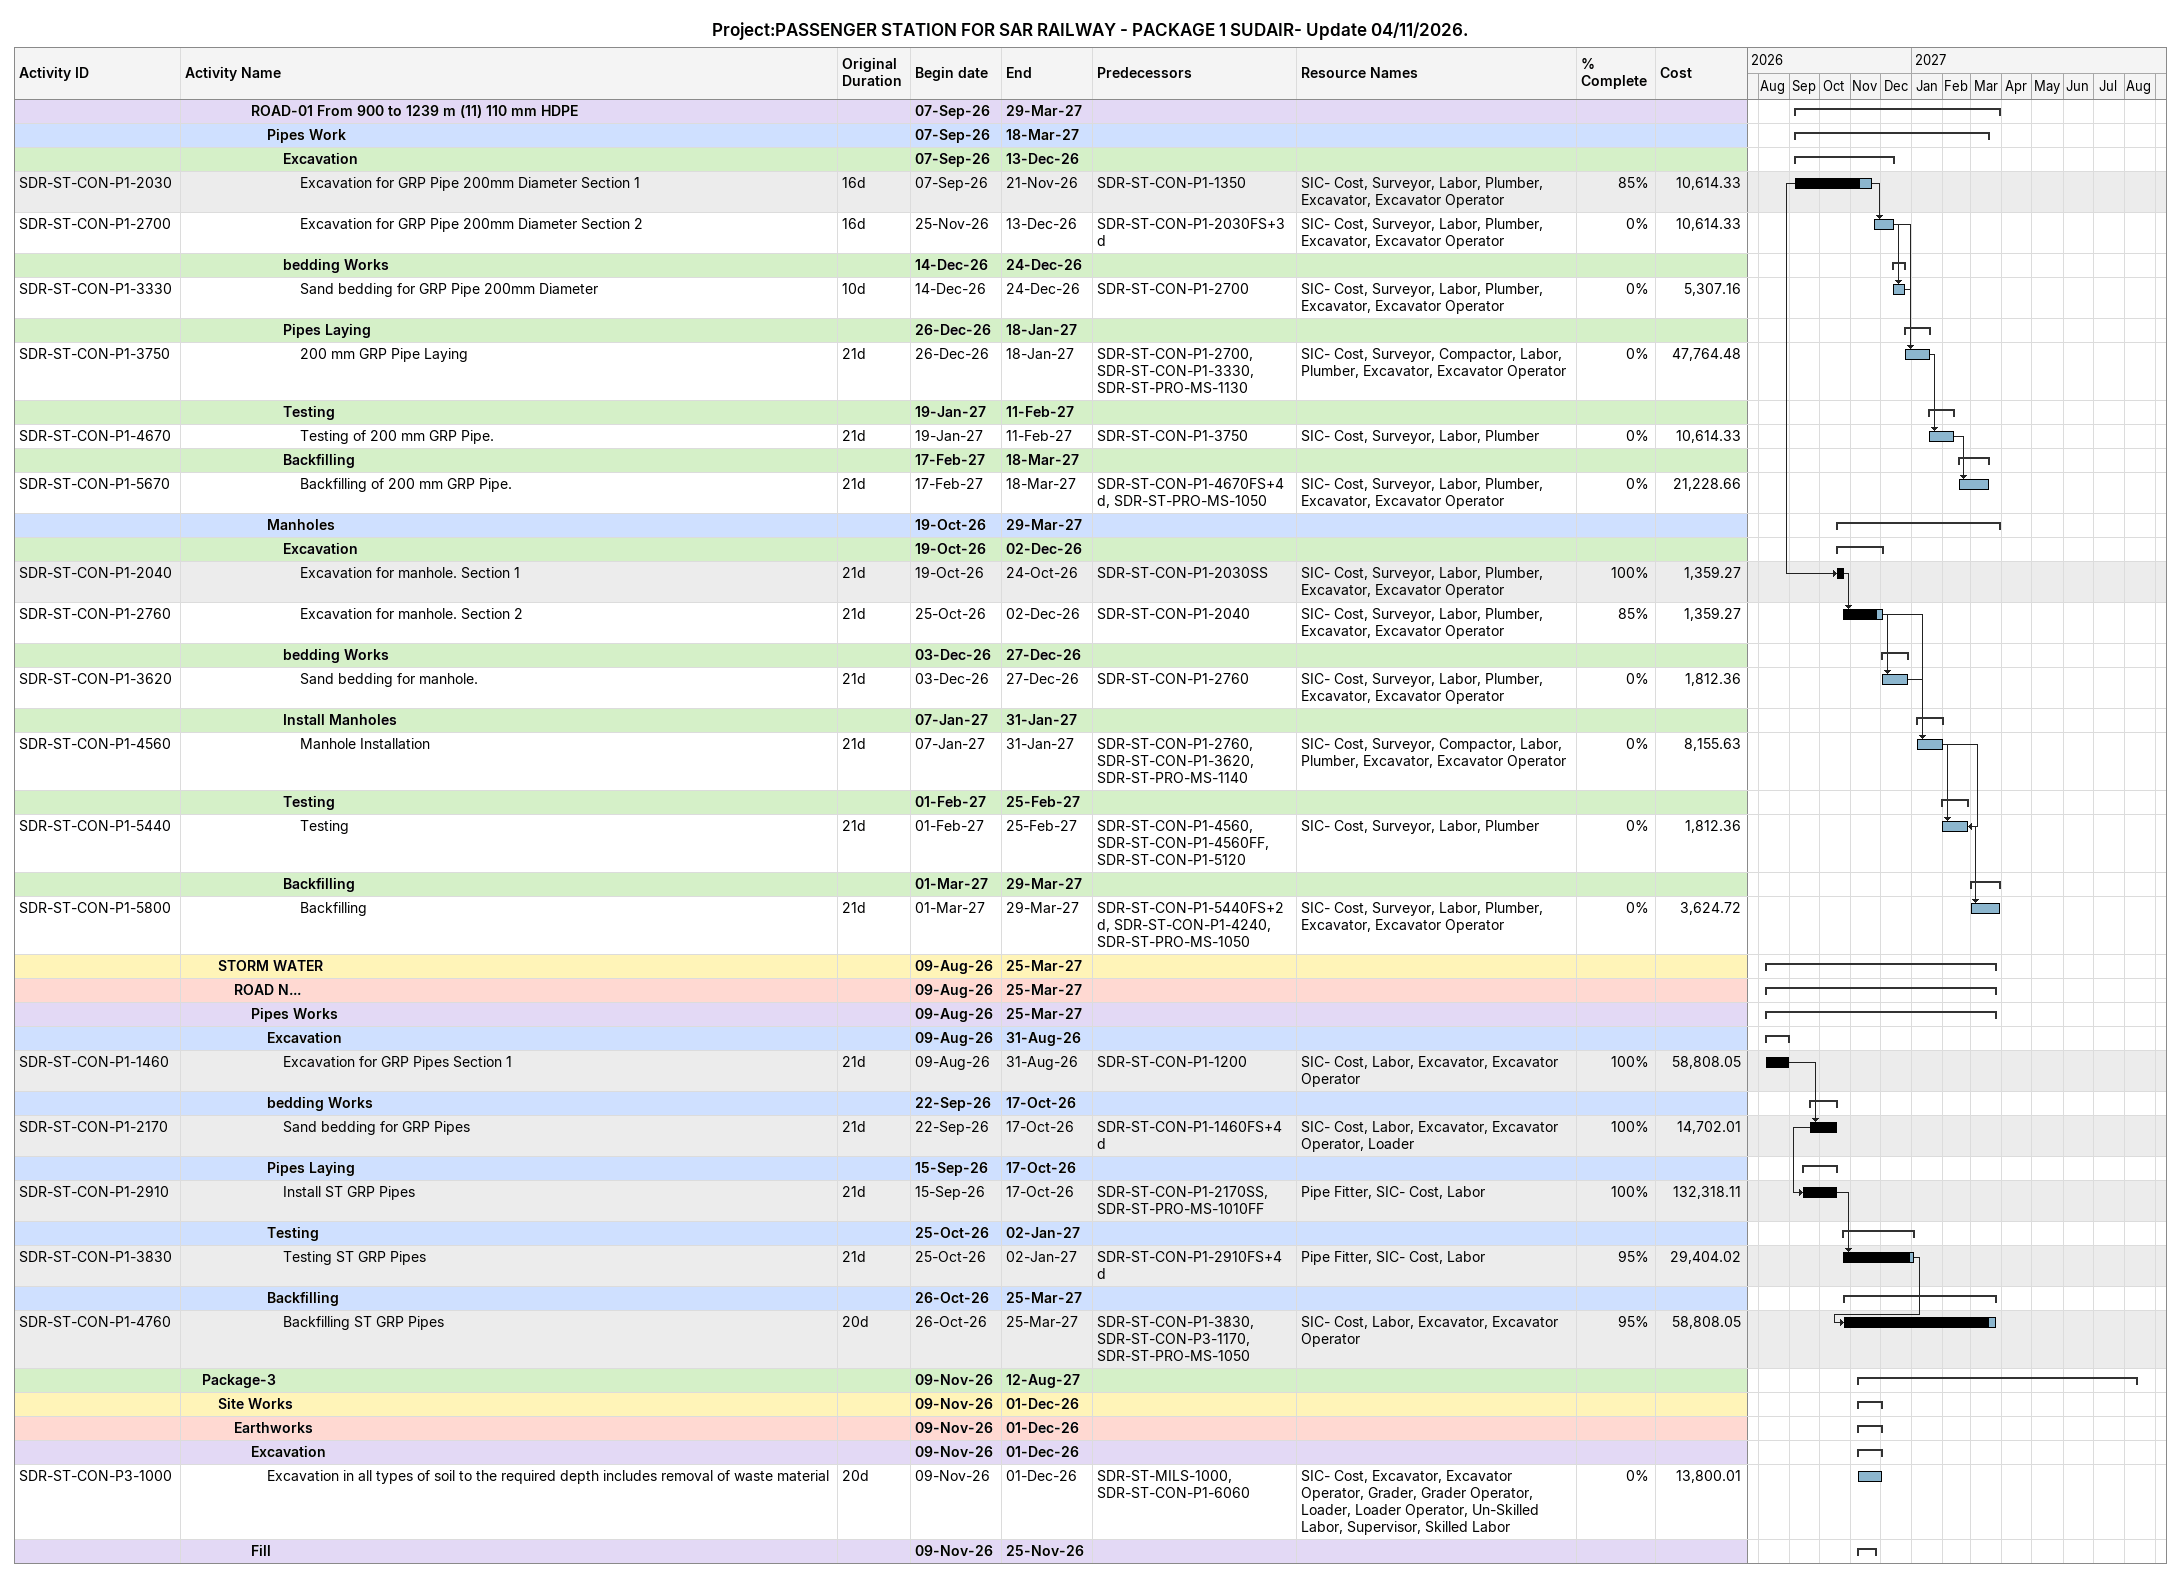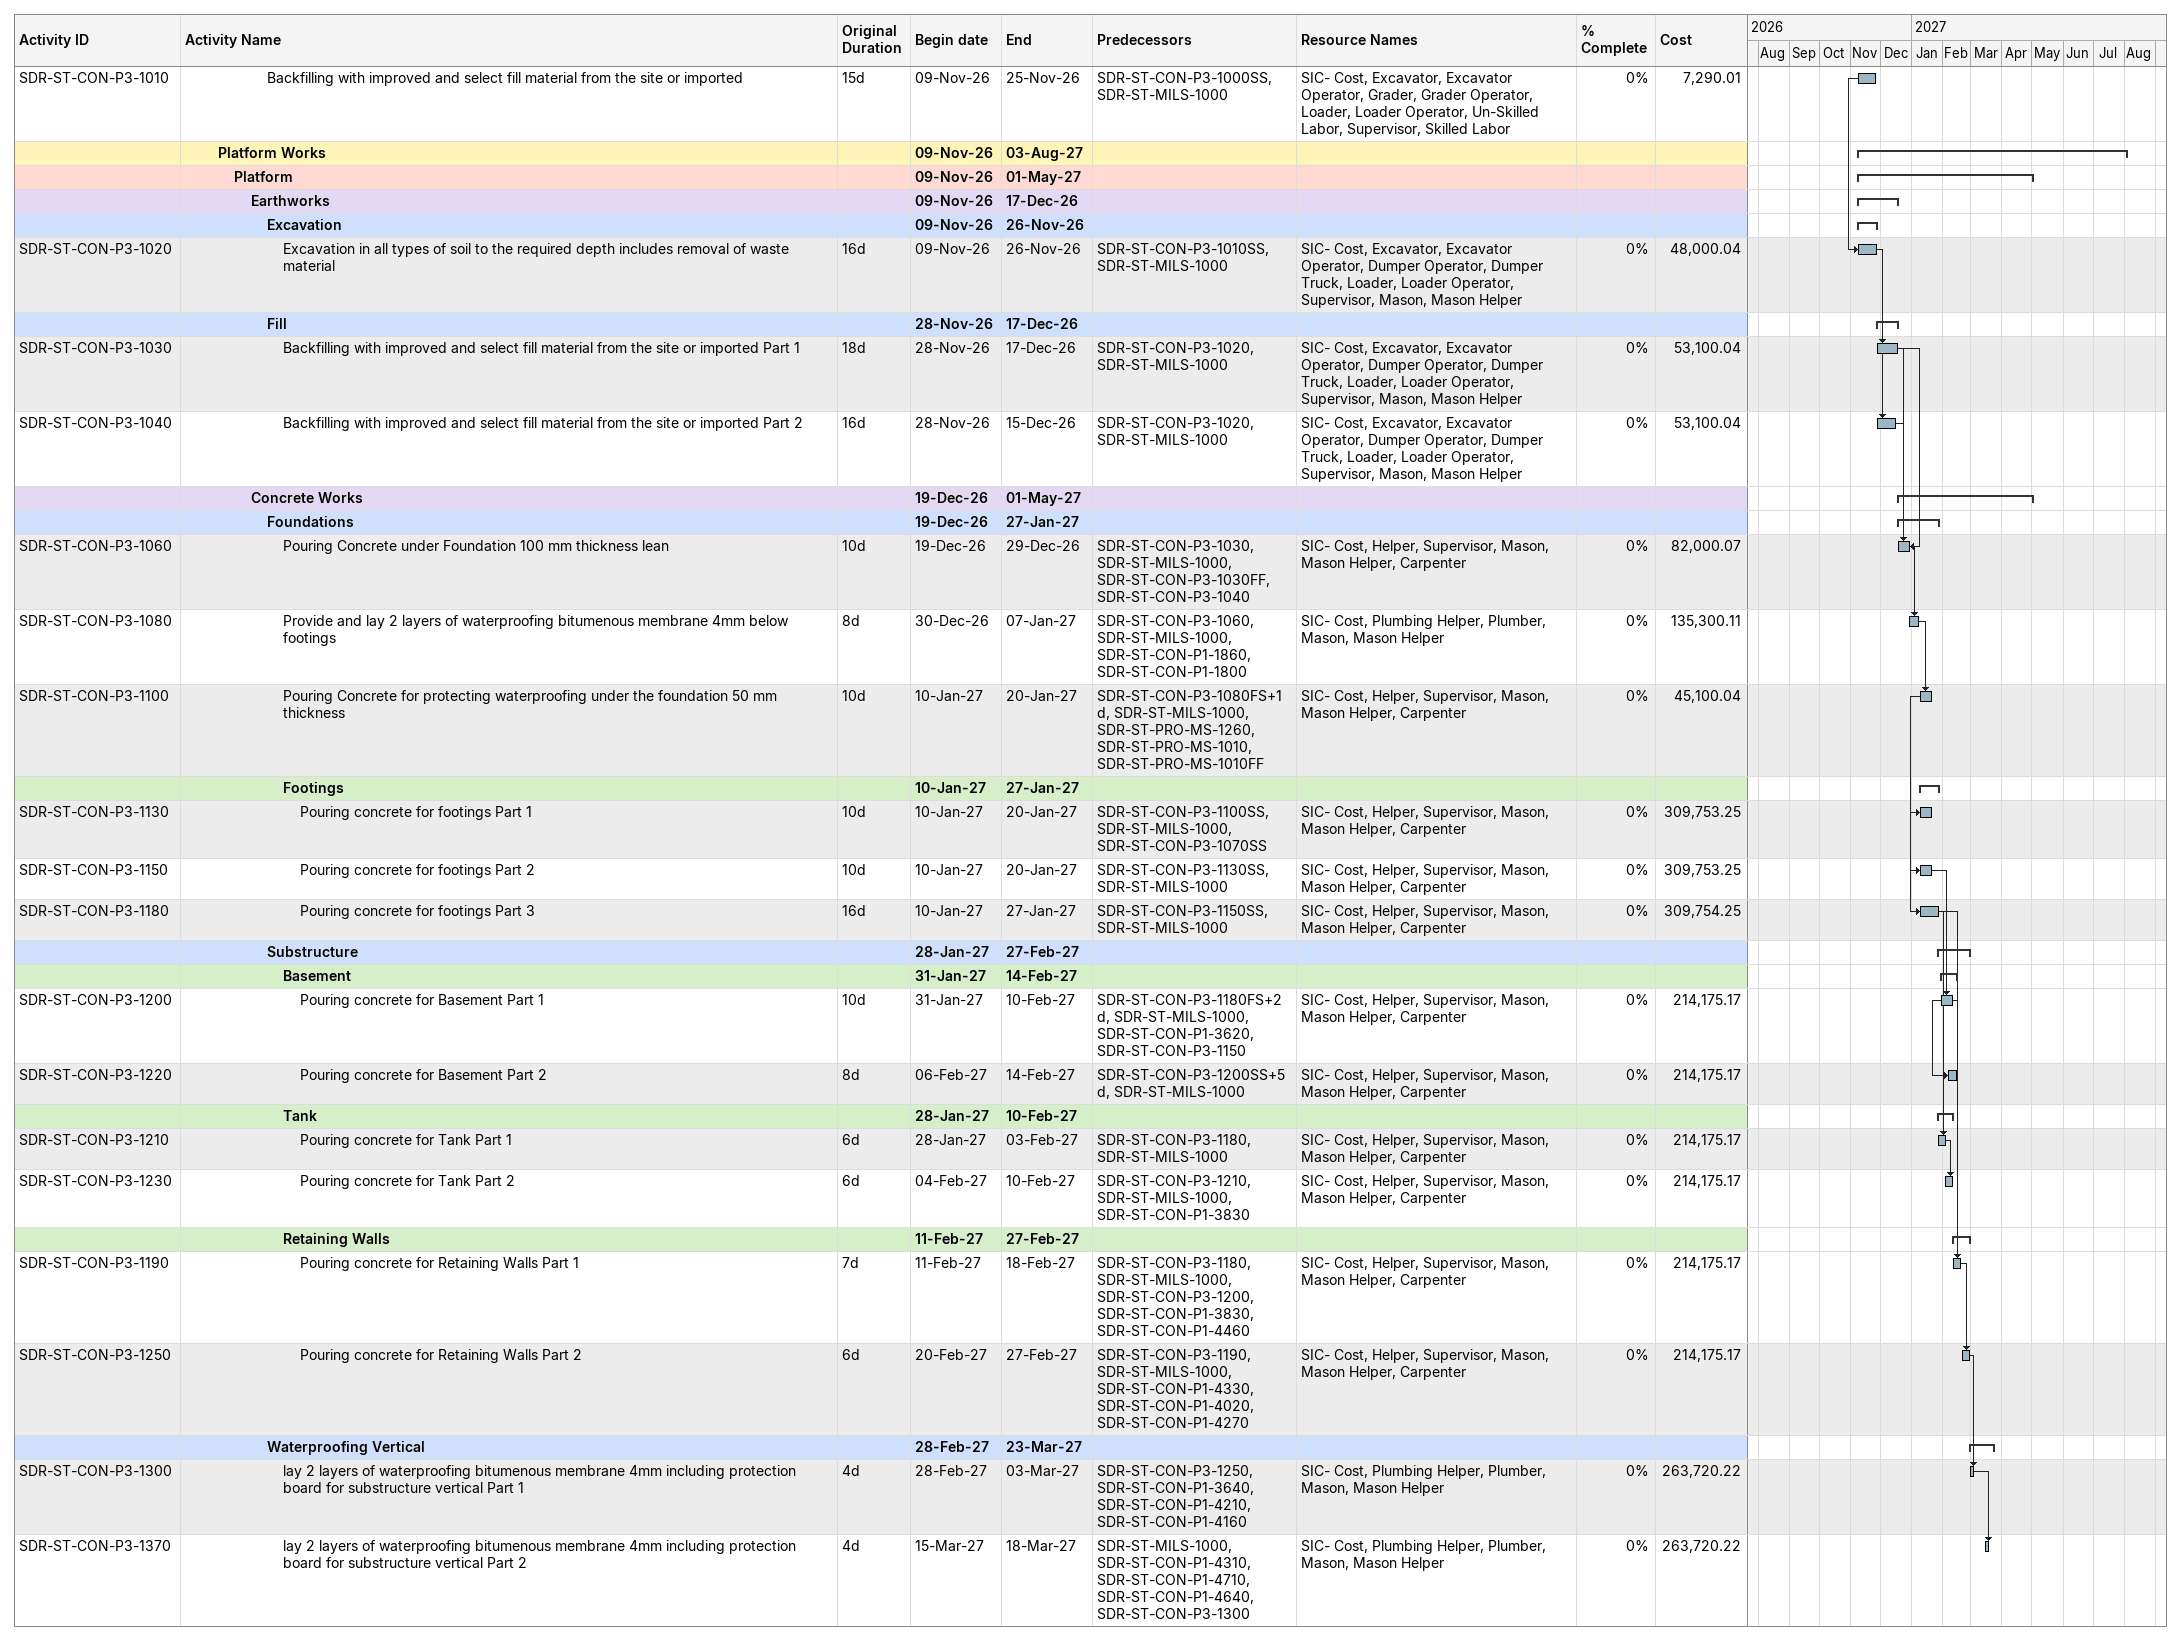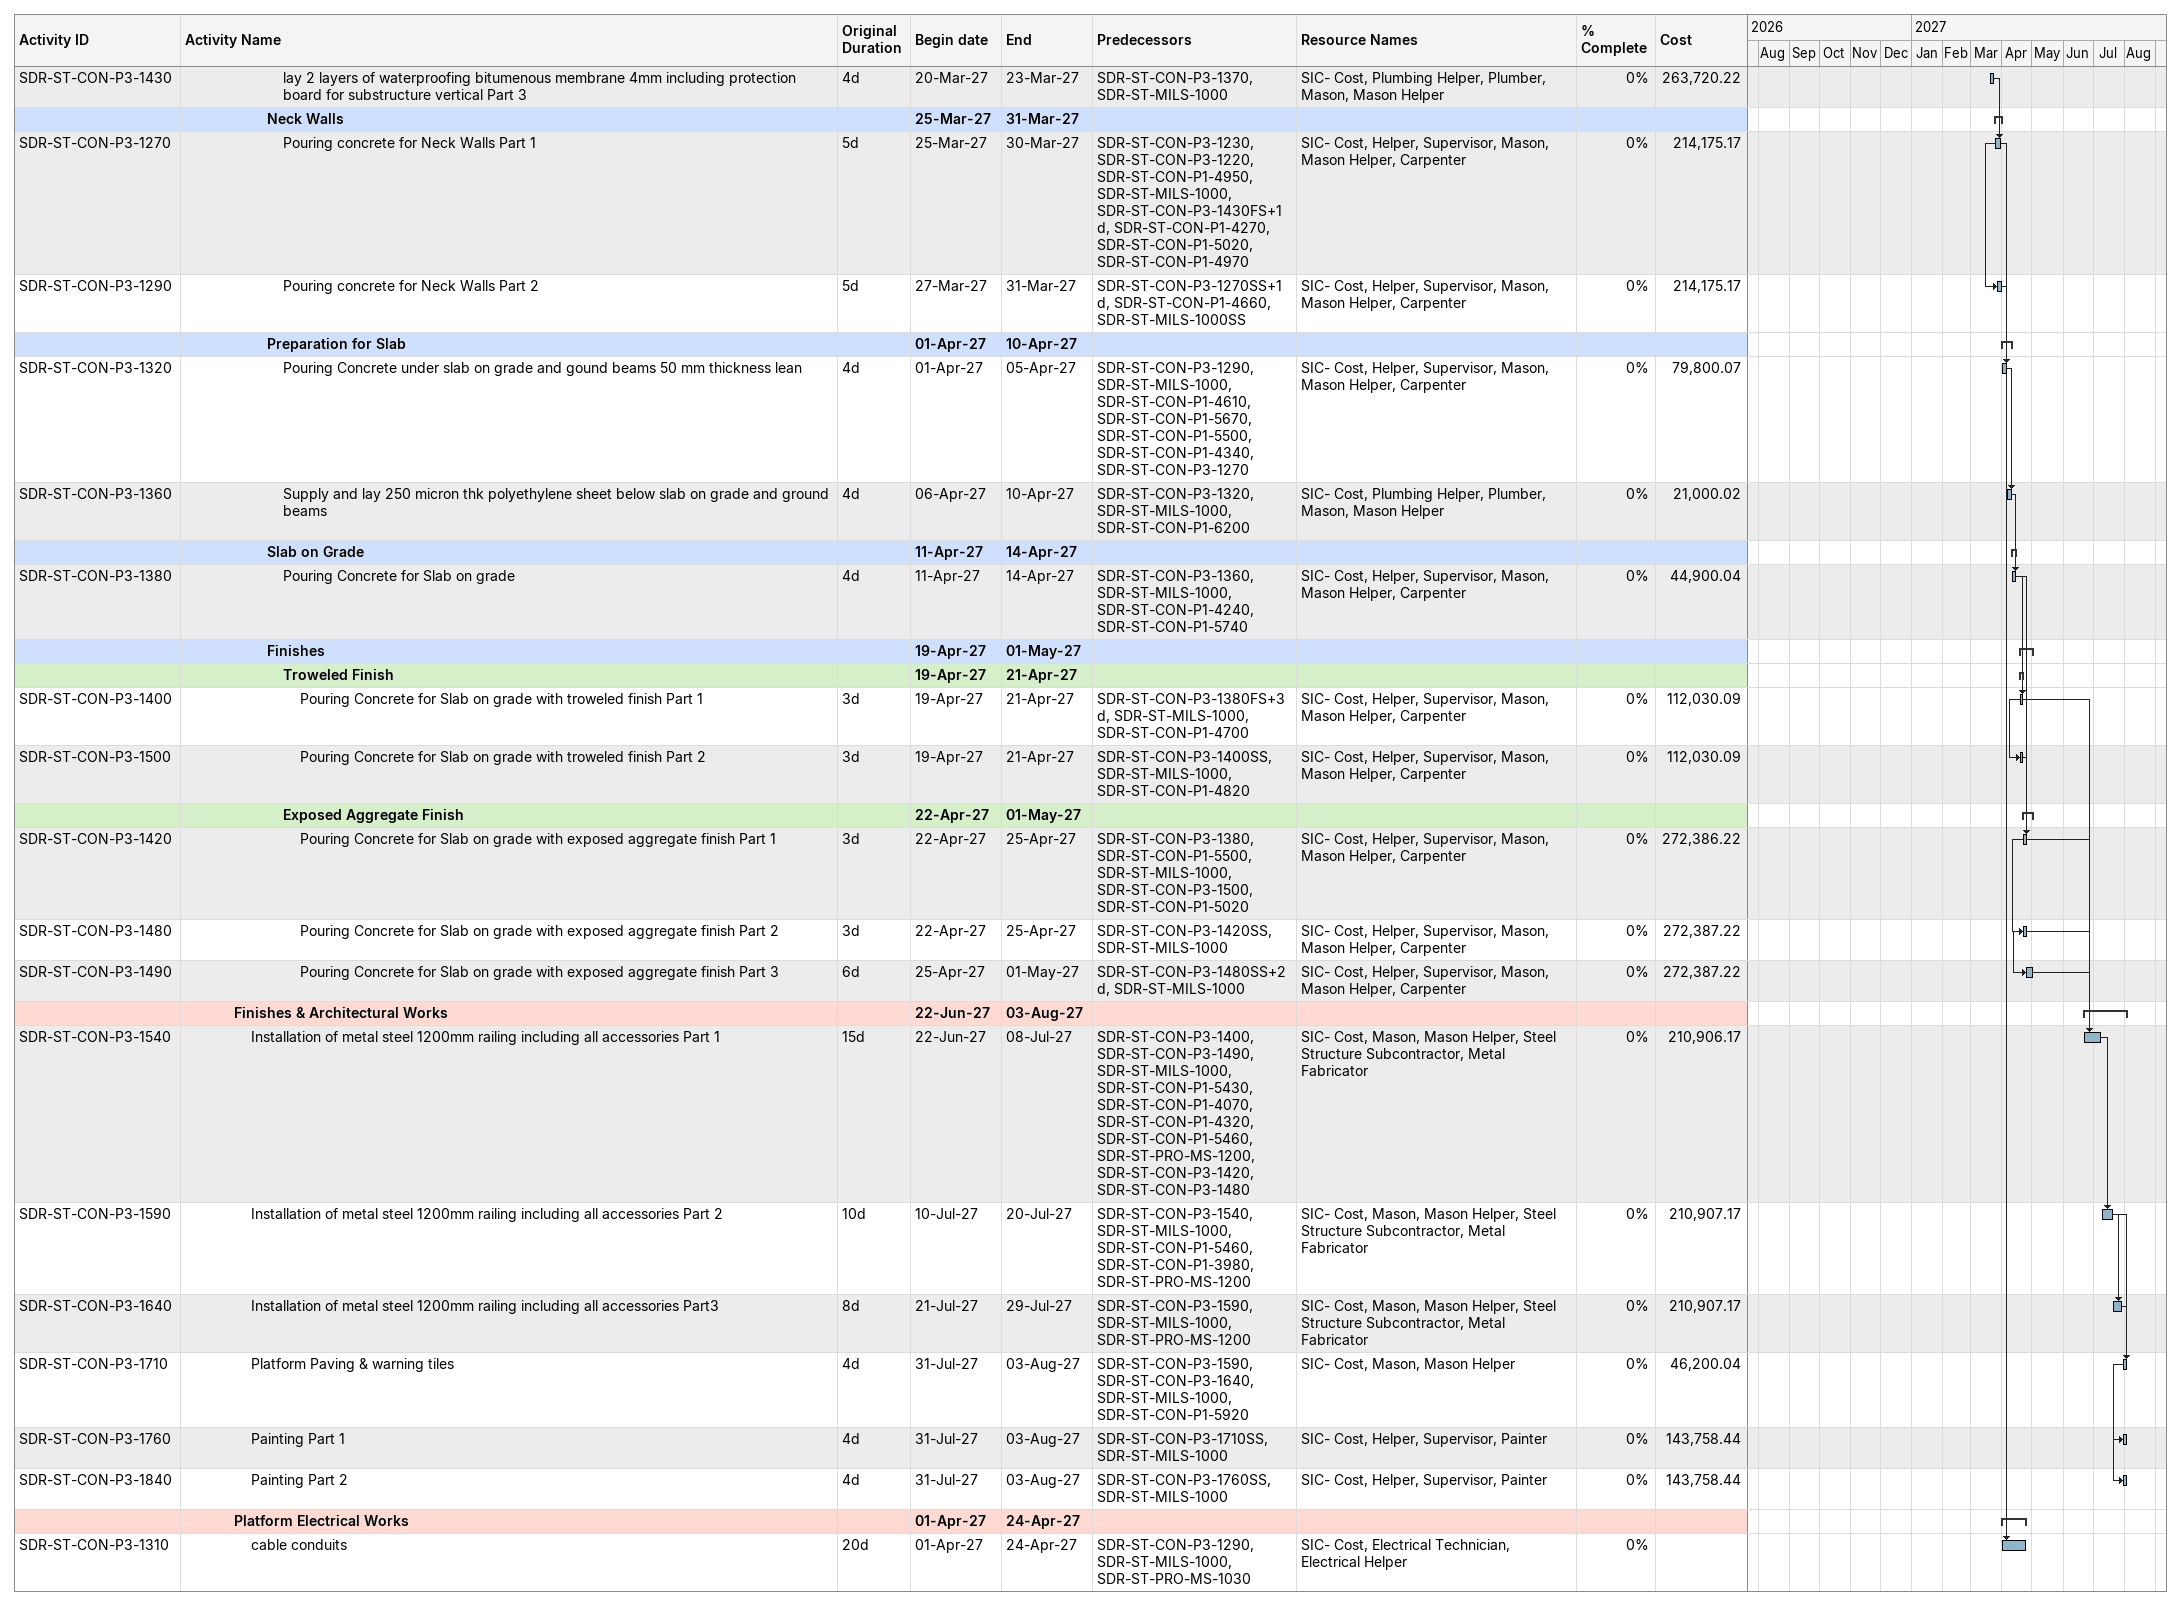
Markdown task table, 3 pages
Project:PASSENGER STATION FOR SAR RAILWAY - PACKAGE 1 SUDAIR- Update 04/11/2026.

| ID | Level | Task | Original duration | Start | Finish | Predecessors | Resources | % complete | Cost |
|---|---|---|---|---|---|---|---|---|---|
|  | 5 | **ROAD-01 From 900 to 1239 m (11) 110 mm HDPE** |  | 2026-09-07 | 2027-03-29 |  |  |  |  |
|  | 6 | **Pipes Work** |  | 2026-09-07 | 2027-03-18 |  |  |  |  |
|  | 7 | **Excavation** |  | 2026-09-07 | 2026-12-13 |  |  |  |  |
| SDR-ST-CON-P1-2030 | 8 | Excavation for GRP Pipe 200mm Diameter Section 1 | 16d | 2026-09-07 | 2026-11-21 | SDR-ST-CON-P1-1350 | SIC- Cost, Surveyor, Labor, Plumber, Excavator, Excavator Operator | 85 | 10614.33 |
| SDR-ST-CON-P1-2700 | 8 | Excavation for GRP Pipe 200mm Diameter Section 2 | 16d | 2026-11-25 | 2026-12-13 | SDR-ST-CON-P1-2030FS+3d | SIC- Cost, Surveyor, Labor, Plumber, Excavator, Excavator Operator | 0 | 10614.33 |
|  | 7 | **bedding Works** |  | 2026-12-14 | 2026-12-24 |  |  |  |  |
| SDR-ST-CON-P1-3330 | 8 | Sand bedding for GRP Pipe 200mm Diameter | 10d | 2026-12-14 | 2026-12-24 | SDR-ST-CON-P1-2700 | SIC- Cost, Surveyor, Labor, Plumber, Excavator, Excavator Operator | 0 | 5307.16 |
|  | 7 | **Pipes Laying** |  | 2026-12-26 | 2027-01-18 |  |  |  |  |
| SDR-ST-CON-P1-3750 | 8 | 200 mm GRP Pipe Laying | 21d | 2026-12-26 | 2027-01-18 | SDR-ST-CON-P1-2700, SDR-ST-CON-P1-3330, SDR-ST-PRO-MS-1130 | SIC- Cost, Surveyor, Compactor, Labor, Plumber, Excavator, Excavator Operator | 0 | 47764.48 |
|  | 7 | **Testing** |  | 2027-01-19 | 2027-02-11 |  |  |  |  |
| SDR-ST-CON-P1-4670 | 8 | Testing of 200 mm GRP Pipe. | 21d | 2027-01-19 | 2027-02-11 | SDR-ST-CON-P1-3750 | SIC- Cost, Surveyor, Labor, Plumber | 0 | 10614.33 |
|  | 7 | **Backfilling** |  | 2027-02-17 | 2027-03-18 |  |  |  |  |
| SDR-ST-CON-P1-5670 | 8 | Backfilling of 200 mm GRP Pipe. | 21d | 2027-02-17 | 2027-03-18 | SDR-ST-CON-P1-4670FS+4d, SDR-ST-PRO-MS-1050 | SIC- Cost, Surveyor, Labor, Plumber, Excavator, Excavator Operator | 0 | 21228.66 |
|  | 6 | **Manholes** |  | 2026-10-19 | 2027-03-29 |  |  |  |  |
|  | 7 | **Excavation** |  | 2026-10-19 | 2026-12-02 |  |  |  |  |
| SDR-ST-CON-P1-2040 | 8 | Excavation for manhole. Section 1 | 21d | 2026-10-19 | 2026-10-24 | SDR-ST-CON-P1-2030SS | SIC- Cost, Surveyor, Labor, Plumber, Excavator, Excavator Operator | 100 | 1359.27 |
| SDR-ST-CON-P1-2760 | 8 | Excavation for manhole. Section 2 | 21d | 2026-10-25 | 2026-12-02 | SDR-ST-CON-P1-2040 | SIC- Cost, Surveyor, Labor, Plumber, Excavator, Excavator Operator | 85 | 1359.27 |
|  | 7 | **bedding Works** |  | 2026-12-03 | 2026-12-27 |  |  |  |  |
| SDR-ST-CON-P1-3620 | 8 | Sand bedding for manhole. | 21d | 2026-12-03 | 2026-12-27 | SDR-ST-CON-P1-2760 | SIC- Cost, Surveyor, Labor, Plumber, Excavator, Excavator Operator | 0 | 1812.36 |
|  | 7 | **Install Manholes** |  | 2027-01-07 | 2027-01-31 |  |  |  |  |
| SDR-ST-CON-P1-4560 | 8 | Manhole Installation | 21d | 2027-01-07 | 2027-01-31 | SDR-ST-CON-P1-2760, SDR-ST-CON-P1-3620, SDR-ST-PRO-MS-1140 | SIC- Cost, Surveyor, Compactor, Labor, Plumber, Excavator, Excavator Operator | 0 | 8155.63 |
|  | 7 | **Testing** |  | 2027-02-01 | 2027-02-25 |  |  |  |  |
| SDR-ST-CON-P1-5440 | 8 | Testing | 21d | 2027-02-01 | 2027-02-25 | SDR-ST-CON-P1-4560, SDR-ST-CON-P1-4560FF, SDR-ST-CON-P1-5120 | SIC- Cost, Surveyor, Labor, Plumber | 0 | 1812.36 |
|  | 7 | **Backfilling** |  | 2027-03-01 | 2027-03-29 |  |  |  |  |
| SDR-ST-CON-P1-5800 | 8 | Backfilling | 21d | 2027-03-01 | 2027-03-29 | SDR-ST-CON-P1-5440FS+2d, SDR-ST-CON-P1-4240, SDR-ST-PRO-MS-1050 | SIC- Cost, Surveyor, Labor, Plumber, Excavator, Excavator Operator | 0 | 3624.72 |
|  | 3 | **STORM WATER** |  | 2026-08-09 | 2027-03-25 |  |  |  |  |
|  | 4 | **ROAD N...** |  | 2026-08-09 | 2027-03-25 |  |  |  |  |
|  | 5 | **Pipes Works** |  | 2026-08-09 | 2027-03-25 |  |  |  |  |
|  | 6 | **Excavation** |  | 2026-08-09 | 2026-08-31 |  |  |  |  |
| SDR-ST-CON-P1-1460 | 7 | Excavation for GRP Pipes Section 1 | 21d | 2026-08-09 | 2026-08-31 | SDR-ST-CON-P1-1200 | SIC- Cost, Labor, Excavator, Excavator Operator | 100 | 58808.05 |
|  | 6 | **bedding Works** |  | 2026-09-22 | 2026-10-17 |  |  |  |  |
| SDR-ST-CON-P1-2170 | 7 | Sand bedding for GRP Pipes | 21d | 2026-09-22 | 2026-10-17 | SDR-ST-CON-P1-1460FS+4d | SIC- Cost, Labor, Excavator, Excavator Operator, Loader | 100 | 14702.01 |
|  | 6 | **Pipes Laying** |  | 2026-09-15 | 2026-10-17 |  |  |  |  |
| SDR-ST-CON-P1-2910 | 7 | Install ST GRP Pipes | 21d | 2026-09-15 | 2026-10-17 | SDR-ST-CON-P1-2170SS, SDR-ST-PRO-MS-1010FF | Pipe Fitter, SIC- Cost, Labor | 100 | 132318.11 |
|  | 6 | **Testing** |  | 2026-10-25 | 2027-01-02 |  |  |  |  |
| SDR-ST-CON-P1-3830 | 7 | Testing ST GRP Pipes | 21d | 2026-10-25 | 2027-01-02 | SDR-ST-CON-P1-2910FS+4d | Pipe Fitter, SIC- Cost, Labor | 95 | 29404.02 |
|  | 6 | **Backfilling** |  | 2026-10-26 | 2027-03-25 |  |  |  |  |
| SDR-ST-CON-P1-4760 | 7 | Backfilling ST GRP Pipes | 20d | 2026-10-26 | 2027-03-25 | SDR-ST-CON-P1-3830, SDR-ST-CON-P3-1170, SDR-ST-PRO-MS-1050 | SIC- Cost, Labor, Excavator, Excavator Operator | 95 | 58808.05 |
|  | 2 | **Package-3** |  | 2026-11-09 | 2027-08-12 |  |  |  |  |
|  | 3 | **Site Works** |  | 2026-11-09 | 2026-12-01 |  |  |  |  |
|  | 4 | **Earthworks** |  | 2026-11-09 | 2026-12-01 |  |  |  |  |
|  | 5 | **Excavation** |  | 2026-11-09 | 2026-12-01 |  |  |  |  |
| SDR-ST-CON-P3-1000 | 6 | Excavation in all types of soil to the required depth includes removal of waste material | 20d | 2026-11-09 | 2026-12-01 | SDR-ST-MILS-1000, SDR-ST-CON-P1-6060 | SIC- Cost, Excavator, Excavator Operator, Grader, Grader Operator, Loader, Loader Operator, Un-Skilled Labor, Supervisor, Skilled Labor | 0 | 13800.01 |
|  | 5 | **Fill** |  | 2026-11-09 | 2026-11-25 |  |  |  |  |
| SDR-ST-CON-P3-1010 | 6 | Backfilling with improved and select fill material from the site or imported | 15d | 2026-11-09 | 2026-11-25 | SDR-ST-CON-P3-1000SS, SDR-ST-MILS-1000 | SIC- Cost, Excavator, Excavator Operator, Grader, Grader Operator, Loader, Loader Operator, Un-Skilled Labor, Supervisor, Skilled Labor | 0 | 7290.01 |
|  | 3 | **Platform Works** |  | 2026-11-09 | 2027-08-03 |  |  |  |  |
|  | 4 | **Platform** |  | 2026-11-09 | 2027-05-01 |  |  |  |  |
|  | 5 | **Earthworks** |  | 2026-11-09 | 2026-12-17 |  |  |  |  |
|  | 6 | **Excavation** |  | 2026-11-09 | 2026-11-26 |  |  |  |  |
| SDR-ST-CON-P3-1020 | 7 | Excavation in all types of soil to the required depth includes removal of waste material | 16d | 2026-11-09 | 2026-11-26 | SDR-ST-CON-P3-1010SS, SDR-ST-MILS-1000 | SIC- Cost, Excavator, Excavator Operator, Dumper Operator, Dumper Truck, Loader, Loader Operator, Supervisor, Mason, Mason Helper | 0 | 48000.04 |
|  | 6 | **Fill** |  | 2026-11-28 | 2026-12-17 |  |  |  |  |
| SDR-ST-CON-P3-1030 | 7 | Backfilling with improved and select fill material from the site or imported Part 1 | 18d | 2026-11-28 | 2026-12-17 | SDR-ST-CON-P3-1020, SDR-ST-MILS-1000 | SIC- Cost, Excavator, Excavator Operator, Dumper Operator, Dumper Truck, Loader, Loader Operator, Supervisor, Mason, Mason Helper | 0 | 53100.04 |
| SDR-ST-CON-P3-1040 | 7 | Backfilling with improved and select fill material from the site or imported Part 2 | 16d | 2026-11-28 | 2026-12-15 | SDR-ST-CON-P3-1020, SDR-ST-MILS-1000 | SIC- Cost, Excavator, Excavator Operator, Dumper Operator, Dumper Truck, Loader, Loader Operator, Supervisor, Mason, Mason Helper | 0 | 53100.04 |
|  | 5 | **Concrete Works** |  | 2026-12-19 | 2027-05-01 |  |  |  |  |
|  | 6 | **Foundations** |  | 2026-12-19 | 2027-01-27 |  |  |  |  |
| SDR-ST-CON-P3-1060 | 7 | Pouring Concrete under Foundation 100 mm thickness lean | 10d | 2026-12-19 | 2026-12-29 | SDR-ST-CON-P3-1030, SDR-ST-MILS-1000, SDR-ST-CON-P3-1030FF, SDR-ST-CON-P3-1040 | SIC- Cost, Helper, Supervisor, Mason, Mason Helper, Carpenter | 0 | 82000.07 |
| SDR-ST-CON-P3-1080 | 7 | Provide and lay 2 layers of waterproofing bitumenous membrane 4mm below footings | 8d | 2026-12-30 | 2027-01-07 | SDR-ST-CON-P3-1060, SDR-ST-MILS-1000, SDR-ST-CON-P1-1860, SDR-ST-CON-P1-1800 | SIC- Cost, Plumbing Helper, Plumber, Mason, Mason Helper | 0 | 135300.11 |
| SDR-ST-CON-P3-1100 | 7 | Pouring Concrete for protecting waterproofing under the foundation 50 mm thickness | 10d | 2027-01-10 | 2027-01-20 | SDR-ST-CON-P3-1080FS+1d, SDR-ST-MILS-1000, SDR-ST-PRO-MS-1260, SDR-ST-PRO-MS-1010, SDR-ST-PRO-MS-1010FF | SIC- Cost, Helper, Supervisor, Mason, Mason Helper, Carpenter | 0 | 45100.04 |
|  | 7 | **Footings** |  | 2027-01-10 | 2027-01-27 |  |  |  |  |
| SDR-ST-CON-P3-1130 | 8 | Pouring concrete for footings Part 1 | 10d | 2027-01-10 | 2027-01-20 | SDR-ST-CON-P3-1100SS, SDR-ST-MILS-1000, SDR-ST-CON-P3-1070SS | SIC- Cost, Helper, Supervisor, Mason, Mason Helper, Carpenter | 0 | 309753.25 |
| SDR-ST-CON-P3-1150 | 8 | Pouring concrete for footings Part 2 | 10d | 2027-01-10 | 2027-01-20 | SDR-ST-CON-P3-1130SS, SDR-ST-MILS-1000 | SIC- Cost, Helper, Supervisor, Mason, Mason Helper, Carpenter | 0 | 309753.25 |
| SDR-ST-CON-P3-1180 | 8 | Pouring concrete for footings Part 3 | 16d | 2027-01-10 | 2027-01-27 | SDR-ST-CON-P3-1150SS, SDR-ST-MILS-1000 | SIC- Cost, Helper, Supervisor, Mason, Mason Helper, Carpenter | 0 | 309754.25 |
|  | 6 | **Substructure** |  | 2027-01-28 | 2027-02-27 |  |  |  |  |
|  | 7 | **Basement** |  | 2027-01-31 | 2027-02-14 |  |  |  |  |
| SDR-ST-CON-P3-1200 | 8 | Pouring concrete for Basement Part 1 | 10d | 2027-01-31 | 2027-02-10 | SDR-ST-CON-P3-1180FS+2d, SDR-ST-MILS-1000, SDR-ST-CON-P1-3620, SDR-ST-CON-P3-1150 | SIC- Cost, Helper, Supervisor, Mason, Mason Helper, Carpenter | 0 | 214175.17 |
| SDR-ST-CON-P3-1220 | 8 | Pouring concrete for Basement Part 2 | 8d | 2027-02-06 | 2027-02-14 | SDR-ST-CON-P3-1200SS+5d, SDR-ST-MILS-1000 | SIC- Cost, Helper, Supervisor, Mason, Mason Helper, Carpenter | 0 | 214175.17 |
|  | 7 | **Tank** |  | 2027-01-28 | 2027-02-10 |  |  |  |  |
| SDR-ST-CON-P3-1210 | 8 | Pouring concrete for Tank Part 1 | 6d | 2027-01-28 | 2027-02-03 | SDR-ST-CON-P3-1180, SDR-ST-MILS-1000 | SIC- Cost, Helper, Supervisor, Mason, Mason Helper, Carpenter | 0 | 214175.17 |
| SDR-ST-CON-P3-1230 | 8 | Pouring concrete for Tank Part 2 | 6d | 2027-02-04 | 2027-02-10 | SDR-ST-CON-P3-1210, SDR-ST-MILS-1000, SDR-ST-CON-P1-3830 | SIC- Cost, Helper, Supervisor, Mason, Mason Helper, Carpenter | 0 | 214175.17 |
|  | 7 | **Retaining Walls** |  | 2027-02-11 | 2027-02-27 |  |  |  |  |
| SDR-ST-CON-P3-1190 | 8 | Pouring concrete for Retaining Walls Part 1 | 7d | 2027-02-11 | 2027-02-18 | SDR-ST-CON-P3-1180, SDR-ST-MILS-1000, SDR-ST-CON-P3-1200, SDR-ST-CON-P1-3830, SDR-ST-CON-P1-4460 | SIC- Cost, Helper, Supervisor, Mason, Mason Helper, Carpenter | 0 | 214175.17 |
| SDR-ST-CON-P3-1250 | 8 | Pouring concrete for Retaining Walls Part 2 | 6d | 2027-02-20 | 2027-02-27 | SDR-ST-CON-P3-1190, SDR-ST-MILS-1000, SDR-ST-CON-P1-4330, SDR-ST-CON-P1-4020, SDR-ST-CON-P1-4270 | SIC- Cost, Helper, Supervisor, Mason, Mason Helper, Carpenter | 0 | 214175.17 |
|  | 6 | **Waterproofing Vertical** |  | 2027-02-28 | 2027-03-23 |  |  |  |  |
| SDR-ST-CON-P3-1300 | 7 | lay 2 layers of waterproofing bitumenous membrane 4mm including protection board for substructure vertical Part 1 | 4d | 2027-02-28 | 2027-03-03 | SDR-ST-CON-P3-1250, SDR-ST-CON-P1-3640, SDR-ST-CON-P1-4210, SDR-ST-CON-P1-4160 | SIC- Cost, Plumbing Helper, Plumber, Mason, Mason Helper | 0 | 263720.22 |
| SDR-ST-CON-P3-1370 | 7 | lay 2 layers of waterproofing bitumenous membrane 4mm including protection board for substructure vertical Part 2 | 4d | 2027-03-15 | 2027-03-18 | SDR-ST-MILS-1000, SDR-ST-CON-P1-4310, SDR-ST-CON-P1-4710, SDR-ST-CON-P1-4640, SDR-ST-CON-P3-1300 | SIC- Cost, Plumbing Helper, Plumber, Mason, Mason Helper | 0 | 263720.22 |
| SDR-ST-CON-P3-1430 | 7 | lay 2 layers of waterproofing bitumenous membrane 4mm including protection board for substructure vertical Part 3 | 4d | 2027-03-20 | 2027-03-23 | SDR-ST-CON-P3-1370, SDR-ST-MILS-1000 | SIC- Cost, Plumbing Helper, Plumber, Mason, Mason Helper | 0 | 263720.22 |
|  | 6 | **Neck Walls** |  | 2027-03-25 | 2027-03-31 |  |  |  |  |
| SDR-ST-CON-P3-1270 | 7 | Pouring concrete for Neck Walls Part 1 | 5d | 2027-03-25 | 2027-03-30 | SDR-ST-CON-P3-1230, SDR-ST-CON-P3-1220, SDR-ST-CON-P1-4950, SDR-ST-MILS-1000, SDR-ST-CON-P3-1430FS+1d, SDR-ST-CON-P1-4270, SDR-ST-CON-P1-5020, SDR-ST-CON-P1-4970 | SIC- Cost, Helper, Supervisor, Mason, Mason Helper, Carpenter | 0 | 214175.17 |
| SDR-ST-CON-P3-1290 | 7 | Pouring concrete for Neck Walls Part 2 | 5d | 2027-03-27 | 2027-03-31 | SDR-ST-CON-P3-1270SS+1d, SDR-ST-CON-P1-4660, SDR-ST-MILS-1000SS | SIC- Cost, Helper, Supervisor, Mason, Mason Helper, Carpenter | 0 | 214175.17 |
|  | 6 | **Preparation for Slab** |  | 2027-04-01 | 2027-04-10 |  |  |  |  |
| SDR-ST-CON-P3-1320 | 7 | Pouring Concrete under slab on grade and gound beams 50 mm thickness lean | 4d | 2027-04-01 | 2027-04-05 | SDR-ST-CON-P3-1290, SDR-ST-MILS-1000, SDR-ST-CON-P1-4610, SDR-ST-CON-P1-5670, SDR-ST-CON-P1-5500, SDR-ST-CON-P1-4340, SDR-ST-CON-P3-1270 | SIC- Cost, Helper, Supervisor, Mason, Mason Helper, Carpenter | 0 | 79800.07 |
| SDR-ST-CON-P3-1360 | 7 | Supply and lay 250 micron thk polyethylene sheet below slab on grade and ground beams | 4d | 2027-04-06 | 2027-04-10 | SDR-ST-CON-P3-1320, SDR-ST-MILS-1000, SDR-ST-CON-P1-6200 | SIC- Cost, Plumbing Helper, Plumber, Mason, Mason Helper | 0 | 21000.02 |
|  | 6 | **Slab on Grade** |  | 2027-04-11 | 2027-04-14 |  |  |  |  |
| SDR-ST-CON-P3-1380 | 7 | Pouring Concrete for Slab on grade | 4d | 2027-04-11 | 2027-04-14 | SDR-ST-CON-P3-1360, SDR-ST-MILS-1000, SDR-ST-CON-P1-4240, SDR-ST-CON-P1-5740 | SIC- Cost, Helper, Supervisor, Mason, Mason Helper, Carpenter | 0 | 44900.04 |
|  | 6 | **Finishes** |  | 2027-04-19 | 2027-05-01 |  |  |  |  |
|  | 7 | **Troweled Finish** |  | 2027-04-19 | 2027-04-21 |  |  |  |  |
| SDR-ST-CON-P3-1400 | 8 | Pouring Concrete for Slab on grade with troweled finish Part 1 | 3d | 2027-04-19 | 2027-04-21 | SDR-ST-CON-P3-1380FS+3d, SDR-ST-MILS-1000, SDR-ST-CON-P1-4700 | SIC- Cost, Helper, Supervisor, Mason, Mason Helper, Carpenter | 0 | 112030.09 |
| SDR-ST-CON-P3-1500 | 8 | Pouring Concrete for Slab on grade with troweled finish Part 2 | 3d | 2027-04-19 | 2027-04-21 | SDR-ST-CON-P3-1400SS, SDR-ST-MILS-1000, SDR-ST-CON-P1-4820 | SIC- Cost, Helper, Supervisor, Mason, Mason Helper, Carpenter | 0 | 112030.09 |
|  | 7 | **Exposed Aggregate Finish** |  | 2027-04-22 | 2027-05-01 |  |  |  |  |
| SDR-ST-CON-P3-1420 | 8 | Pouring Concrete for Slab on grade with exposed aggregate finish Part 1 | 3d | 2027-04-22 | 2027-04-25 | SDR-ST-CON-P3-1380, SDR-ST-CON-P1-5500, SDR-ST-MILS-1000, SDR-ST-CON-P3-1500, SDR-ST-CON-P1-5020 | SIC- Cost, Helper, Supervisor, Mason, Mason Helper, Carpenter | 0 | 272386.22 |
| SDR-ST-CON-P3-1480 | 8 | Pouring Concrete for Slab on grade with exposed aggregate finish Part 2 | 3d | 2027-04-22 | 2027-04-25 | SDR-ST-CON-P3-1420SS, SDR-ST-MILS-1000 | SIC- Cost, Helper, Supervisor, Mason, Mason Helper, Carpenter | 0 | 272387.22 |
| SDR-ST-CON-P3-1490 | 8 | Pouring Concrete for Slab on grade with exposed aggregate finish Part 3 | 6d | 2027-04-25 | 2027-05-01 | SDR-ST-CON-P3-1480SS+2d, SDR-ST-MILS-1000 | SIC- Cost, Helper, Supervisor, Mason, Mason Helper, Carpenter | 0 | 272387.22 |
|  | 4 | **Finishes & Architectural Works** |  | 2027-06-22 | 2027-08-03 |  |  |  |  |
| SDR-ST-CON-P3-1540 | 5 | Installation of metal steel 1200mm railing including all accessories Part 1 | 15d | 2027-06-22 | 2027-07-08 | SDR-ST-CON-P3-1400, SDR-ST-CON-P3-1490, SDR-ST-MILS-1000, SDR-ST-CON-P1-5430, SDR-ST-CON-P1-4070, SDR-ST-CON-P1-4320, SDR-ST-CON-P1-5460, SDR-ST-PRO-MS-1200, SDR-ST-CON-P3-1420, SDR-ST-CON-P3-1480 | SIC- Cost, Mason, Mason Helper, Steel Structure Subcontractor, Metal Fabricator | 0 | 210906.17 |
| SDR-ST-CON-P3-1590 | 5 | Installation of metal steel 1200mm railing including all accessories Part 2 | 10d | 2027-07-10 | 2027-07-20 | SDR-ST-CON-P3-1540, SDR-ST-MILS-1000, SDR-ST-CON-P1-5460, SDR-ST-CON-P1-3980, SDR-ST-PRO-MS-1200 | SIC- Cost, Mason, Mason Helper, Steel Structure Subcontractor, Metal Fabricator | 0 | 210907.17 |
| SDR-ST-CON-P3-1640 | 5 | Installation of metal steel 1200mm railing including all accessories Part3 | 8d | 2027-07-21 | 2027-07-29 | SDR-ST-CON-P3-1590, SDR-ST-MILS-1000, SDR-ST-PRO-MS-1200 | SIC- Cost, Mason, Mason Helper, Steel Structure Subcontractor, Metal Fabricator | 0 | 210907.17 |
| SDR-ST-CON-P3-1710 | 5 | Platform Paving & warning tiles | 4d | 2027-07-31 | 2027-08-03 | SDR-ST-CON-P3-1590, SDR-ST-CON-P3-1640, SDR-ST-MILS-1000, SDR-ST-CON-P1-5920 | SIC- Cost, Mason, Mason Helper | 0 | 46200.04 |
| SDR-ST-CON-P3-1760 | 5 | Painting Part 1 | 4d | 2027-07-31 | 2027-08-03 | SDR-ST-CON-P3-1710SS, SDR-ST-MILS-1000 | SIC- Cost, Helper, Supervisor, Painter | 0 | 143758.44 |
| SDR-ST-CON-P3-1840 | 5 | Painting Part 2 | 4d | 2027-07-31 | 2027-08-03 | SDR-ST-CON-P3-1760SS, SDR-ST-MILS-1000 | SIC- Cost, Helper, Supervisor, Painter | 0 | 143758.44 |
|  | 4 | **Platform Electrical Works** |  | 2027-04-01 | 2027-04-24 |  |  |  |  |
| SDR-ST-CON-P3-1310 | 5 | cable conduits | 20d | 2027-04-01 | 2027-04-24 | SDR-ST-CON-P3-1290, SDR-ST-MILS-1000, SDR-ST-PRO-MS-1030 | SIC- Cost, Electrical Technician, Electrical Helper | 0 |  |
